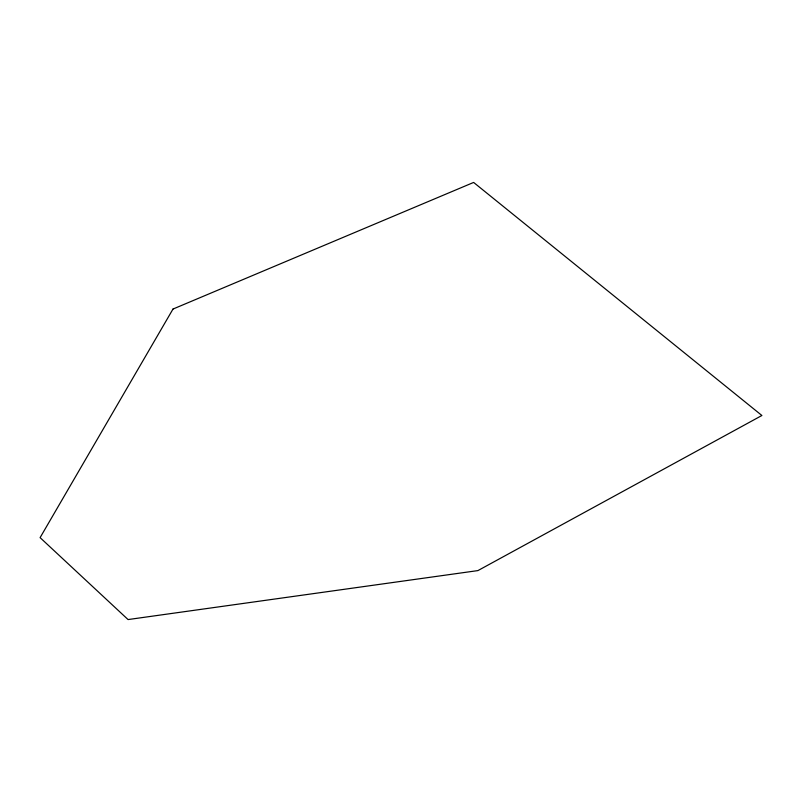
<?xml version="1.0" encoding="UTF-8"?>
<svg xmlns="http://www.w3.org/2000/svg" width="802" height="802" viewBox="0 0 802 802"><rect width="100%" height="100%" fill="white"/><g stroke="black" fill="none" stroke-linecap="round" stroke-linejoin="round"><path stroke-width="1.2" d="M173.001 309.051L40.1 537.631L128.069 619.565L477.912 570.593L761.9 415.496L473.631 182.435L173.001 309.051"/></g></svg>
